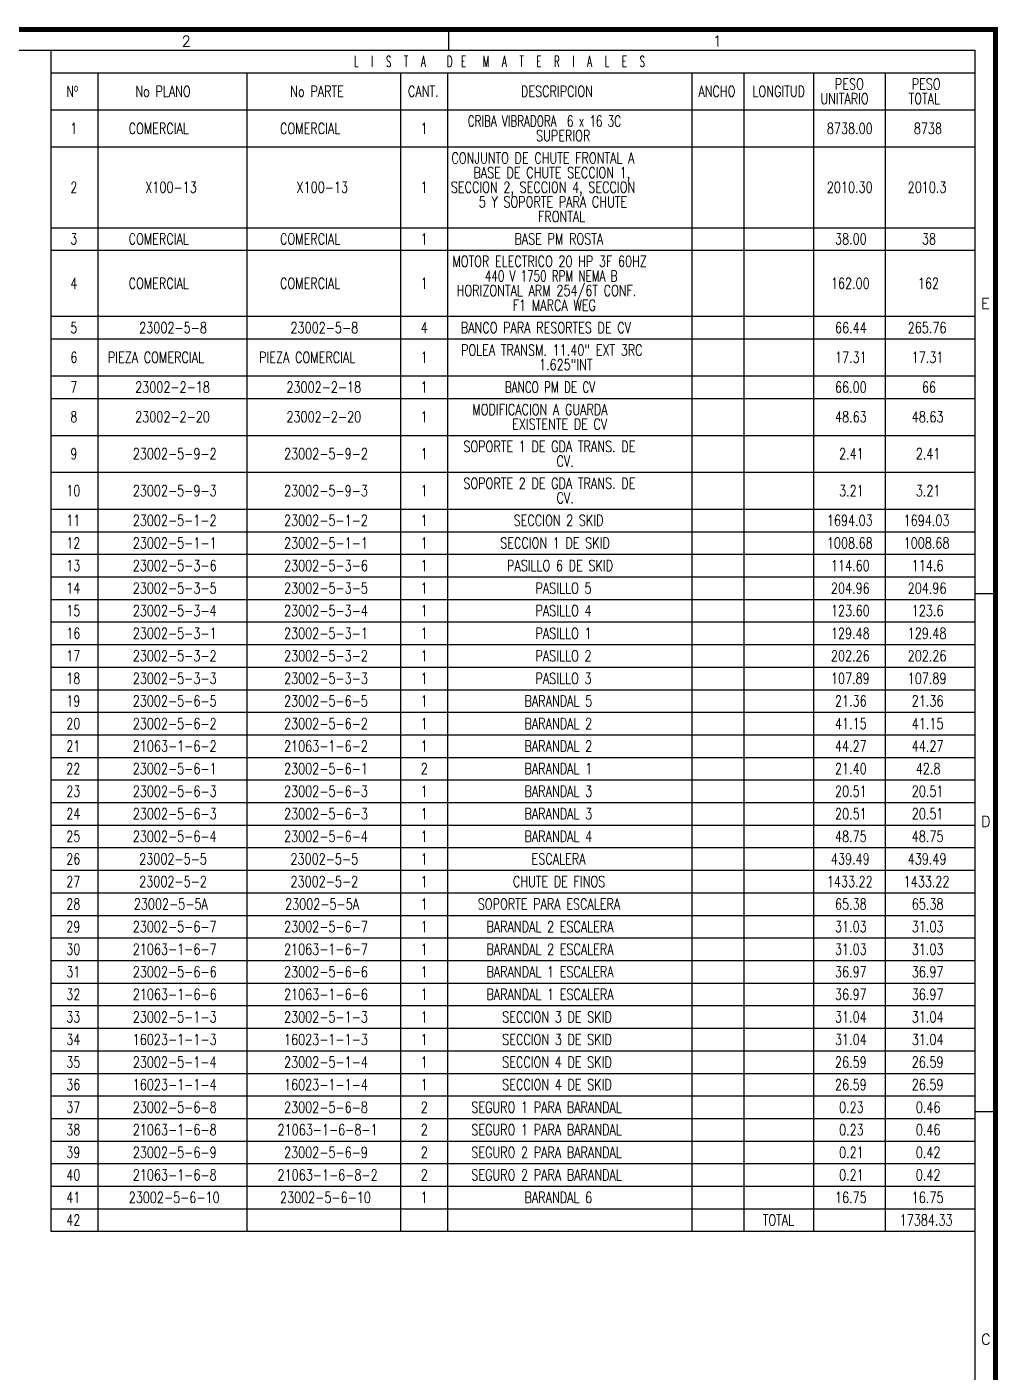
# Model space of a CAD drawing. Header units: millimetres. Extents: x 0 to 55611, y 0 to 32827.
# Drawn here: x 37907 to 49155, y 16526 to 32111 of the extents above; entities that cross this region are included whole.
import ezdxf

# ---------------------------------------------------------------- set-up
doc = ezdxf.new("R2010")
doc.units = ezdxf.units.MM
doc.header["$LTSCALE"] = 10
doc.linetypes.add('SLD-Continua', pattern=[0])
doc.layers.add('FIMSA-ACOTACIONES', color=7, linetype='SLD-Continua')
doc.layers.add('TEXT', color=1, linetype='SLD-Continua', lineweight=25)
doc.styles.add('SLDTEXTSTYLE18', font='romans.shx', dxfattribs={"width": 0.75})
doc.styles.add('SLDTEXTSTYLE19', font='romans.shx', dxfattribs={"width": 0.696429})
doc.styles.add('SLDTEXTSTYLE21', font='romans.shx', dxfattribs={"width": 0.563433})
doc.styles.add('SLDTEXTSTYLE22', font='romans.shx', dxfattribs={"width": 0.692308})
doc.styles.add('SLDTEXTSTYLE23', font='romans.shx', dxfattribs={"width": 0.690476})
doc.styles.get("Standard").update_dxf_attribs({"font": 'romans.shx'})

# ---------------------------------------------------------------- blocks, each defined once
blk = doc.blocks.new('SW_TABLEANNOTATION_0')
at = {"layer": 'FIMSA-ACOTACIONES', "color": 0}
for p, q in [((2271, -261), (2271, -692)), ((4050, -261), (4050, -692)), ((4594, -261), (4594, -692)), ((7424, -261), (7424, -692)), ((8028, -261), (8028, -692)), ((8835, -261), (8835, -692)), ((2271, -692), (2271, -1120)), ((4050, -692), (4050, -1120)), ((4594, -692), (4594, -1120)), ((7424, -692), (7424, -1120)), ((8028, -692), (8028, -1120)), ((8835, -692), (8835, -1120)), ((0, -1120), (545, -1120)), ((545, -1120), (2271, -1120)), ((2271, -1120), (2271, -2056)), ((2271, -1120), (4050, -1120)), ((4050, -1120), (4050, -2056)), ((4050, -1120), (4594, -1120)), ((4594, -1120), (4594, -2056)), ((4594, -1120), (7424, -1120)), ((7424, -1120), (7424, -2056)), ((7424, -1120), (8028, -1120)), ((8028, -1120), (8028, -2056)), ((8028, -1120), (8835, -1120)), ((8835, -1120), (8835, -2056)), ((8835, -1120), (9664, -1120)), ((9664, -1120), (10701, -1120)), ((0, -2056), (545, -2056)), ((545, -2056), (2271, -2056)), ((2271, -2056), (2271, -2317)), ((2271, -2056), (4050, -2056)), ((4050, -2056), (4050, -2317)), ((4050, -2056), (4594, -2056)), ((4594, -2056), (4594, -2317)), ((4594, -2056), (7424, -2056)), ((7424, -2056), (7424, -2317)), ((7424, -2056), (8028, -2056)), ((8028, -2056), (8028, -2317)), ((8028, -2056), (8835, -2056)), ((8835, -2056), (8835, -2317)), ((8835, -2056), (9664, -2056)), ((9664, -2056), (10701, -2056)), ((0, -2317), (545, -2317)), ((545, -2317), (2271, -2317)), ((2271, -2317), (2271, -3083)), ((2271, -2317), (4050, -2317)), ((4050, -2317), (4050, -3083)), ((4050, -2317), (4594, -2317)), ((4594, -2317), (4594, -3083)), ((4594, -2317), (7424, -2317)), ((7424, -2317), (7424, -3083)), ((7424, -2317), (8028, -2317)), ((8028, -2317), (8028, -3083)), ((8028, -2317), (8835, -2317)), ((8835, -2317), (8835, -3083)), ((8835, -2317), (9664, -2317)), ((9664, -2317), (10701, -2317)), ((0, -3083), (545, -3083)), ((545, -3083), (2271, -3083)), ((2271, -3083), (2271, -3345)), ((2271, -3083), (4050, -3083)), ((4050, -3083), (4050, -3345)), ((4050, -3083), (4594, -3083)), ((4594, -3083), (4594, -3345)), ((4594, -3083), (7424, -3083)), ((7424, -3083), (7424, -3345)), ((7424, -3083), (8028, -3083)), ((8028, -3083), (8028, -3345)), ((8028, -3083), (8835, -3083)), ((8835, -3083), (8835, -3345)), ((8835, -3083), (9664, -3083)), ((9664, -3083), (10701, -3083)), ((0, -3345), (545, -3345)), ((545, -3345), (2271, -3345)), ((2271, -3345), (2271, -3773)), ((2271, -3345), (4050, -3345)), ((4050, -3345), (4050, -3773)), ((4050, -3345), (4594, -3345)), ((4594, -3345), (4594, -3773)), ((4594, -3345), (7424, -3345)), ((7424, -3345), (7424, -3773)), ((7424, -3345), (8028, -3345)), ((8028, -3345), (8028, -3773)), ((8028, -3345), (8835, -3345)), ((8835, -3345), (8835, -3773)), ((8835, -3345), (9664, -3345)), ((9664, -3345), (10701, -3345)), ((0, -3773), (545, -3773)), ((545, -3773), (2271, -3773)), ((2271, -3773), (2271, -4034)), ((2271, -3773), (4050, -3773)), ((4050, -3773), (4050, -4034)), ((4050, -3773), (4594, -3773)), ((4594, -3773), (4594, -4034)), ((4594, -3773), (7424, -3773)), ((7424, -3773), (7424, -4034)), ((7424, -3773), (8028, -3773)), ((8028, -3773), (8028, -4034)), ((8028, -3773), (8835, -3773)), ((8835, -3773), (8835, -4034)), ((8835, -3773), (9664, -3773)), ((9664, -3773), (10701, -3773)), ((0, -4034), (545, -4034)), ((545, -4034), (2271, -4034)), ((2271, -4034), (2271, -4462)), ((2271, -4034), (4050, -4034)), ((4050, -4034), (4050, -4462)), ((4050, -4034), (4594, -4034)), ((4594, -4034), (4594, -4462)), ((4594, -4034), (7424, -4034)), ((7424, -4034), (7424, -4462)), ((7424, -4034), (8028, -4034)), ((8028, -4034), (8028, -4462)), ((8028, -4034), (8835, -4034)), ((8835, -4034), (8835, -4462)), ((8835, -4034), (9664, -4034)), ((9664, -4034), (10701, -4034)), ((0, -4462), (545, -4462)), ((545, -4462), (2271, -4462)), ((2271, -4462), (2271, -4889)), ((2271, -4462), (4050, -4462)), ((4050, -4462), (4050, -4889)), ((4050, -4462), (4594, -4462)), ((4594, -4462), (4594, -4889)), ((4594, -4462), (7424, -4462)), ((7424, -4462), (7424, -4889)), ((7424, -4462), (8028, -4462)), ((8028, -4462), (8028, -4889)), ((8028, -4462), (8835, -4462)), ((8835, -4462), (8835, -4889)), ((8835, -4462), (9664, -4462)), ((9664, -4462), (10701, -4462)), ((0, -4889), (545, -4889)), ((545, -4889), (2271, -4889)), ((2271, -4889), (2271, -5317)), ((2271, -4889), (4050, -4889)), ((4050, -4889), (4050, -5317)), ((4050, -4889), (4594, -4889)), ((4594, -4889), (4594, -5317)), ((4594, -4889), (7424, -4889)), ((7424, -4889), (7424, -5317)), ((7424, -4889), (8028, -4889)), ((8028, -4889), (8028, -5317)), ((8028, -4889), (8835, -4889)), ((8835, -4889), (8835, -5317)), ((8835, -4889), (9664, -4889)), ((9664, -4889), (10701, -4889)), ((0, -5317), (545, -5317)), ((545, -5317), (2271, -5317)), ((2271, -5317), (2271, -5579)), ((2271, -5317), (4050, -5317)), ((4050, -5317), (4050, -5579)), ((4050, -5317), (4594, -5317)), ((4594, -5317), (4594, -5579)), ((4594, -5317), (7424, -5317)), ((7424, -5317), (7424, -5579)), ((7424, -5317), (8028, -5317)), ((8028, -5317), (8028, -5579)), ((8028, -5317), (8835, -5317)), ((8835, -5317), (8835, -5579)), ((8835, -5317), (9664, -5317)), ((9664, -5317), (10701, -5317)), ((0, -5579), (545, -5579)), ((545, -5579), (2271, -5579)), ((2271, -5579), (2271, -5840)), ((2271, -5579), (4050, -5579)), ((4050, -5579), (4050, -5840)), ((4050, -5579), (4594, -5579)), ((4594, -5579), (4594, -5840)), ((4594, -5579), (7424, -5579)), ((7424, -5579), (7424, -5840)), ((7424, -5579), (8028, -5579)), ((8028, -5579), (8028, -5840)), ((8028, -5579), (8835, -5579)), ((8835, -5579), (8835, -5840)), ((8835, -5579), (9664, -5579)), ((9664, -5579), (10701, -5579)), ((0, -5840), (545, -5840)), ((545, -5840), (2271, -5840)), ((2271, -5840), (2271, -6101)), ((2271, -5840), (4050, -5840)), ((4050, -5840), (4050, -6101)), ((4050, -5840), (4594, -5840)), ((4594, -5840), (4594, -6101)), ((4594, -5840), (7424, -5840)), ((7424, -5840), (7424, -6101)), ((7424, -5840), (8028, -5840)), ((8028, -5840), (8028, -6101)), ((8028, -5840), (8835, -5840)), ((8835, -5840), (8835, -6101)), ((8835, -5840), (9664, -5840)), ((9664, -5840), (10701, -5840)), ((0, -6101), (545, -6101)), ((545, -6101), (2271, -6101)), ((2271, -6101), (2271, -6363)), ((2271, -6101), (4050, -6101)), ((4050, -6101), (4050, -6363)), ((4050, -6101), (4594, -6101)), ((4594, -6101), (4594, -6363)), ((4594, -6101), (7424, -6101)), ((7424, -6101), (7424, -6363)), ((7424, -6101), (8028, -6101)), ((8028, -6101), (8028, -6363)), ((8028, -6101), (8835, -6101)), ((8835, -6101), (8835, -6363)), ((8835, -6101), (9664, -6101)), ((9664, -6101), (10701, -6101)), ((0, -6363), (545, -6363)), ((545, -6363), (2271, -6363)), ((2271, -6363), (2271, -6624)), ((2271, -6363), (4050, -6363)), ((4050, -6363), (4050, -6624)), ((4050, -6363), (4594, -6363)), ((4594, -6363), (4594, -6624)), ((4594, -6363), (7424, -6363)), ((7424, -6363), (7424, -6624)), ((7424, -6363), (8028, -6363)), ((8028, -6363), (8028, -6624)), ((8028, -6363), (8835, -6363)), ((8835, -6363), (8835, -6624)), ((8835, -6363), (9664, -6363)), ((9664, -6363), (10701, -6363)), ((0, -6624), (545, -6624)), ((545, -6624), (2271, -6624)), ((2271, -6624), (2271, -6886)), ((2271, -6624), (4050, -6624)), ((4050, -6624), (4050, -6886)), ((4050, -6624), (4594, -6624)), ((4594, -6624), (4594, -6886)), ((4594, -6624), (7424, -6624)), ((7424, -6624), (7424, -6886)), ((7424, -6624), (8028, -6624)), ((8028, -6624), (8028, -6886)), ((8028, -6624), (8835, -6624)), ((8835, -6624), (8835, -6886)), ((8835, -6624), (9664, -6624)), ((9664, -6624), (10701, -6624)), ((0, -6886), (545, -6886)), ((545, -6886), (2271, -6886)), ((2271, -6886), (2271, -7147)), ((2271, -6886), (4050, -6886)), ((4050, -6886), (4050, -7147)), ((4050, -6886), (4594, -6886)), ((4594, -6886), (4594, -7147)), ((4594, -6886), (7424, -6886)), ((7424, -6886), (7424, -7147)), ((7424, -6886), (8028, -6886)), ((8028, -6886), (8028, -7147)), ((8028, -6886), (8835, -6886)), ((8835, -6886), (8835, -7147)), ((8835, -6886), (9664, -6886)), ((9664, -6886), (10701, -6886)), ((0, -7147), (545, -7147)), ((545, -7147), (2271, -7147)), ((2271, -7147), (2271, -7409)), ((2271, -7147), (4050, -7147)), ((4050, -7147), (4050, -7409)), ((4050, -7147), (4594, -7147)), ((4594, -7147), (4594, -7409)), ((4594, -7147), (7424, -7147)), ((7424, -7147), (7424, -7409)), ((7424, -7147), (8028, -7147)), ((8028, -7147), (8028, -7409)), ((8028, -7147), (8835, -7147)), ((8835, -7147), (8835, -7409)), ((8835, -7147), (9664, -7147)), ((9664, -7147), (10701, -7147)), ((0, -7409), (545, -7409)), ((545, -7409), (2271, -7409)), ((2271, -7409), (2271, -7670)), ((2271, -7409), (4050, -7409)), ((4050, -7409), (4050, -7670)), ((4050, -7409), (4594, -7409)), ((4594, -7409), (4594, -7670)), ((4594, -7409), (7424, -7409)), ((7424, -7409), (7424, -7670)), ((7424, -7409), (8028, -7409)), ((8028, -7409), (8028, -7670)), ((8028, -7409), (8835, -7409)), ((8835, -7409), (8835, -7670)), ((8835, -7409), (9664, -7409)), ((9664, -7409), (10701, -7409)), ((0, -7670), (545, -7670)), ((545, -7670), (2271, -7670)), ((2271, -7670), (2271, -7932)), ((2271, -7670), (4050, -7670)), ((4050, -7670), (4050, -7932)), ((4050, -7670), (4594, -7670)), ((4594, -7670), (4594, -7932)), ((4594, -7670), (7424, -7670)), ((7424, -7670), (7424, -7932)), ((7424, -7670), (8028, -7670)), ((8028, -7670), (8028, -7932)), ((8028, -7670), (8835, -7670)), ((8835, -7670), (8835, -7932)), ((8835, -7670), (9664, -7670)), ((9664, -7670), (10701, -7670)), ((0, -7932), (545, -7932)), ((545, -7932), (2271, -7932)), ((2271, -7932), (2271, -8193)), ((2271, -7932), (4050, -7932)), ((4050, -7932), (4050, -8193)), ((4050, -7932), (4594, -7932)), ((4594, -7932), (4594, -8193)), ((4594, -7932), (7424, -7932)), ((7424, -7932), (7424, -8193)), ((7424, -7932), (8028, -7932)), ((8028, -7932), (8028, -8193)), ((8028, -7932), (8835, -7932)), ((8835, -7932), (8835, -8193)), ((8835, -7932), (9664, -7932)), ((9664, -7932), (10701, -7932)), ((0, -8193), (545, -8193)), ((545, -8193), (2271, -8193)), ((2271, -8193), (2271, -8455)), ((2271, -8193), (4050, -8193)), ((4050, -8193), (4050, -8455)), ((4050, -8193), (4594, -8193)), ((4594, -8193), (4594, -8455)), ((4594, -8193), (7424, -8193)), ((7424, -8193), (7424, -8455)), ((7424, -8193), (8028, -8193)), ((8028, -8193), (8028, -8455)), ((8028, -8193), (8835, -8193)), ((8835, -8193), (8835, -8455)), ((8835, -8193), (9664, -8193)), ((9664, -8193), (10701, -8193)), ((0, -8455), (545, -8455)), ((545, -8455), (2271, -8455)), ((2271, -8455), (2271, -8716)), ((2271, -8455), (4050, -8455)), ((4050, -8455), (4050, -8716)), ((4050, -8455), (4594, -8455)), ((4594, -8455), (4594, -8716)), ((4594, -8455), (7424, -8455)), ((7424, -8455), (7424, -8716)), ((7424, -8455), (8028, -8455)), ((8028, -8455), (8028, -8716)), ((8028, -8455), (8835, -8455)), ((8835, -8455), (8835, -8716)), ((8835, -8455), (9664, -8455)), ((9664, -8455), (10701, -8455)), ((0, -8716), (545, -8716)), ((545, -8716), (2271, -8716)), ((2271, -8716), (2271, -8978)), ((2271, -8716), (4050, -8716)), ((4050, -8716), (4050, -8978)), ((4050, -8716), (4594, -8716)), ((4594, -8716), (4594, -8978)), ((4594, -8716), (7424, -8716)), ((7424, -8716), (7424, -8978)), ((7424, -8716), (8028, -8716)), ((8028, -8716), (8028, -8978)), ((8028, -8716), (8835, -8716)), ((8835, -8716), (8835, -8978)), ((8835, -8716), (9664, -8716)), ((9664, -8716), (10701, -8716)), ((0, -8978), (545, -8978)), ((545, -8978), (2271, -8978)), ((2271, -8978), (2271, -9239)), ((2271, -8978), (4050, -8978)), ((4050, -8978), (4050, -9239)), ((4050, -8978), (4594, -8978)), ((4594, -8978), (4594, -9239)), ((4594, -8978), (7424, -8978)), ((7424, -8978), (7424, -9239)), ((7424, -8978), (8028, -8978)), ((8028, -8978), (8028, -9239)), ((8028, -8978), (8835, -8978)), ((8835, -8978), (8835, -9239)), ((8835, -8978), (9664, -8978)), ((9664, -8978), (10701, -8978)), ((0, -9239), (545, -9239)), ((545, -9239), (2271, -9239)), ((2271, -9239), (2271, -9501)), ((2271, -9239), (4050, -9239)), ((4050, -9239), (4050, -9501)), ((4050, -9239), (4594, -9239)), ((4594, -9239), (4594, -9501)), ((4594, -9239), (7424, -9239)), ((7424, -9239), (7424, -9501)), ((7424, -9239), (8028, -9239)), ((8028, -9239), (8028, -9501)), ((8028, -9239), (8835, -9239)), ((8835, -9239), (8835, -9501)), ((8835, -9239), (9664, -9239)), ((9664, -9239), (10701, -9239)), ((0, -9501), (545, -9501)), ((545, -9501), (2271, -9501)), ((2271, -9501), (2271, -9762)), ((2271, -9501), (4050, -9501)), ((4050, -9501), (4050, -9762)), ((4050, -9501), (4594, -9501)), ((4594, -9501), (4594, -9762)), ((4594, -9501), (7424, -9501)), ((7424, -9501), (7424, -9762)), ((7424, -9501), (8028, -9501)), ((8028, -9501), (8028, -9762)), ((8028, -9501), (8835, -9501)), ((8835, -9501), (8835, -9762)), ((8835, -9501), (9664, -9501)), ((9664, -9501), (10701, -9501)), ((0, -9762), (545, -9762)), ((545, -9762), (2271, -9762)), ((2271, -9762), (2271, -10024)), ((2271, -9762), (4050, -9762)), ((4050, -9762), (4050, -10024)), ((4050, -9762), (4594, -9762)), ((4594, -9762), (4594, -10024)), ((4594, -9762), (7424, -9762)), ((7424, -9762), (7424, -10024)), ((7424, -9762), (8028, -9762)), ((8028, -9762), (8028, -10024)), ((8028, -9762), (8835, -9762)), ((8835, -9762), (8835, -10024)), ((8835, -9762), (9664, -9762)), ((9664, -9762), (10701, -9762)), ((0, -10024), (545, -10024)), ((545, -10024), (2271, -10024)), ((2271, -10024), (2271, -10285)), ((2271, -10024), (4050, -10024)), ((4050, -10024), (4050, -10285)), ((4050, -10024), (4594, -10024)), ((4594, -10024), (4594, -10285)), ((4594, -10024), (7424, -10024)), ((7424, -10024), (7424, -10285)), ((7424, -10024), (8028, -10024)), ((8028, -10024), (8028, -10285)), ((8028, -10024), (8835, -10024)), ((8835, -10024), (8835, -10285)), ((8835, -10024), (9664, -10024)), ((9664, -10024), (10701, -10024)), ((0, -10285), (545, -10285)), ((545, -10285), (2271, -10285)), ((2271, -10285), (2271, -10547)), ((2271, -10285), (4050, -10285)), ((4050, -10285), (4050, -10547)), ((4050, -10285), (4594, -10285)), ((4594, -10285), (4594, -10547)), ((4594, -10285), (7424, -10285)), ((7424, -10285), (7424, -10547)), ((7424, -10285), (8028, -10285)), ((8028, -10285), (8028, -10547)), ((8028, -10285), (8835, -10285)), ((8835, -10285), (8835, -10547)), ((8835, -10285), (9664, -10285)), ((9664, -10285), (10701, -10285)), ((0, -10547), (545, -10547)), ((545, -10547), (2271, -10547)), ((2271, -10547), (2271, -10808)), ((2271, -10547), (4050, -10547)), ((4050, -10547), (4050, -10808)), ((4050, -10547), (4594, -10547)), ((4594, -10547), (4594, -10808)), ((4594, -10547), (7424, -10547)), ((7424, -10547), (7424, -10808)), ((7424, -10547), (8028, -10547)), ((8028, -10547), (8028, -10808)), ((8028, -10547), (8835, -10547)), ((8835, -10547), (8835, -10808)), ((8835, -10547), (9664, -10547)), ((9664, -10547), (10701, -10547)), ((0, -10808), (545, -10808)), ((545, -10808), (2271, -10808)), ((2271, -10808), (2271, -11069)), ((2271, -10808), (4050, -10808)), ((4050, -10808), (4050, -11069)), ((4050, -10808), (4594, -10808)), ((4594, -10808), (4594, -11069)), ((4594, -10808), (7424, -10808)), ((7424, -10808), (7424, -11069)), ((7424, -10808), (8028, -10808)), ((8028, -10808), (8028, -11069)), ((8028, -10808), (8835, -10808)), ((8835, -10808), (8835, -11069)), ((8835, -10808), (9664, -10808)), ((9664, -10808), (10701, -10808)), ((0, -11069), (545, -11069)), ((545, -11069), (2271, -11069)), ((2271, -11069), (2271, -11331)), ((2271, -11069), (4050, -11069)), ((4050, -11069), (4050, -11331)), ((4050, -11069), (4594, -11069)), ((4594, -11069), (4594, -11331)), ((4594, -11069), (7424, -11069)), ((7424, -11069), (7424, -11331)), ((7424, -11069), (8028, -11069)), ((8028, -11069), (8028, -11331)), ((8028, -11069), (8835, -11069)), ((8835, -11069), (8835, -11331)), ((8835, -11069), (9664, -11069)), ((9664, -11069), (10701, -11069)), ((0, -11331), (545, -11331)), ((545, -11331), (2271, -11331)), ((2271, -11331), (2271, -11592)), ((2271, -11331), (4050, -11331)), ((4050, -11331), (4050, -11592)), ((4050, -11331), (4594, -11331)), ((4594, -11331), (4594, -11592)), ((4594, -11331), (7424, -11331)), ((7424, -11331), (7424, -11592)), ((7424, -11331), (8028, -11331)), ((8028, -11331), (8028, -11592)), ((8028, -11331), (8835, -11331)), ((8835, -11331), (8835, -11592)), ((8835, -11331), (9664, -11331)), ((9664, -11331), (10701, -11331)), ((0, -11592), (545, -11592)), ((545, -11592), (2271, -11592)), ((2271, -11592), (2271, -11854)), ((2271, -11592), (4050, -11592)), ((4050, -11592), (4050, -11854)), ((4050, -11592), (4594, -11592)), ((4594, -11592), (4594, -11854)), ((4594, -11592), (7424, -11592)), ((7424, -11592), (7424, -11854)), ((7424, -11592), (8028, -11592)), ((8028, -11592), (8028, -11854)), ((8028, -11592), (8835, -11592)), ((8835, -11592), (8835, -11854)), ((8835, -11592), (9664, -11592)), ((9664, -11592), (10701, -11592)), ((0, -11854), (545, -11854)), ((545, -11854), (2271, -11854)), ((2271, -11854), (2271, -12115)), ((2271, -11854), (4050, -11854)), ((4050, -11854), (4050, -12115)), ((4050, -11854), (4594, -11854)), ((4594, -11854), (4594, -12115)), ((4594, -11854), (7424, -11854)), ((7424, -11854), (7424, -12115)), ((7424, -11854), (8028, -11854)), ((8028, -11854), (8028, -12115)), ((8028, -11854), (8835, -11854)), ((8835, -11854), (8835, -12115)), ((8835, -11854), (9664, -11854)), ((9664, -11854), (10701, -11854)), ((0, -12115), (545, -12115)), ((545, -12115), (2271, -12115)), ((2271, -12115), (2271, -12377)), ((2271, -12115), (4050, -12115)), ((4050, -12115), (4050, -12377)), ((4050, -12115), (4594, -12115)), ((4594, -12115), (4594, -12377)), ((4594, -12115), (7424, -12115)), ((7424, -12115), (7424, -12377)), ((7424, -12115), (8028, -12115)), ((8028, -12115), (8028, -12377)), ((8028, -12115), (8835, -12115)), ((8835, -12115), (8835, -12377)), ((8835, -12115), (9664, -12115)), ((9664, -12115), (10701, -12115)), ((0, -12377), (545, -12377)), ((545, -12377), (2271, -12377)), ((2271, -12377), (2271, -12638)), ((2271, -12377), (4050, -12377)), ((4050, -12377), (4050, -12638)), ((4050, -12377), (4594, -12377)), ((4594, -12377), (4594, -12638)), ((4594, -12377), (7424, -12377)), ((7424, -12377), (7424, -12638)), ((7424, -12377), (8028, -12377)), ((8028, -12377), (8028, -12638)), ((8028, -12377), (8835, -12377)), ((8835, -12377), (8835, -12638)), ((8835, -12377), (9664, -12377)), ((9664, -12377), (10701, -12377)), ((0, -12638), (545, -12638)), ((545, -12638), (2271, -12638)), ((2271, -12638), (2271, -12900)), ((2271, -12638), (4050, -12638)), ((4050, -12638), (4050, -12900)), ((4050, -12638), (4594, -12638)), ((4594, -12638), (4594, -12900)), ((4594, -12638), (7424, -12638)), ((7424, -12638), (7424, -12900)), ((7424, -12638), (8028, -12638)), ((8028, -12638), (8028, -12900)), ((8028, -12638), (8835, -12638)), ((8835, -12638), (8835, -12900)), ((8835, -12638), (9664, -12638)), ((9664, -12638), (10701, -12638)), ((0, -12900), (545, -12900)), ((545, -12900), (2271, -12900)), ((2271, -12900), (2271, -13161)), ((2271, -12900), (4050, -12900)), ((4050, -12900), (4050, -13161)), ((4050, -12900), (4594, -12900)), ((4594, -12900), (4594, -13161)), ((4594, -12900), (7424, -12900)), ((7424, -12900), (7424, -13161)), ((7424, -12900), (8028, -12900)), ((8028, -12900), (8028, -13161)), ((8028, -12900), (8835, -12900)), ((8835, -12900), (8835, -13161)), ((8835, -12900), (9664, -12900)), ((9664, -12900), (10701, -12900)), ((0, -13161), (545, -13161)), ((545, -13161), (2271, -13161)), ((2271, -13161), (2271, -13423)), ((2271, -13161), (4050, -13161)), ((4050, -13161), (4050, -13423)), ((4050, -13161), (4594, -13161)), ((4594, -13161), (4594, -13423)), ((4594, -13161), (7424, -13161)), ((7424, -13161), (7424, -13423)), ((7424, -13161), (8028, -13161)), ((8028, -13161), (8028, -13423)), ((8028, -13161), (8835, -13161)), ((8835, -13161), (8835, -13423)), ((8835, -13161), (9664, -13161)), ((9664, -13161), (10701, -13161)), ((2271, -13423), (2271, -13684)), ((4050, -13423), (4050, -13684)), ((4594, -13423), (4594, -13684)), ((7424, -13423), (7424, -13684)), ((8028, -13423), (8028, -13684)), ((8835, -13423), (8835, -13684))]:
    blk.add_line(p, q, dxfattribs=at)
at = {"layer": 'TEXT'}
for p, q in [((0, 0), (0, -261)), ((0, 0), (10701, 0)), ((10701, 0), (10701, -261)), ((0, -261), (0, -692)), ((0, -261), (10701, -261)), ((545, -261), (545, -692)), ((9664, -261), (9664, -692)), ((10701, -261), (10701, -692)), ((0, -692), (545, -692)), ((0, -692), (0, -1120)), ((545, -692), (2271, -692)), ((545, -692), (545, -1120)), ((2271, -692), (4050, -692)), ((4050, -692), (4594, -692)), ((4594, -692), (7424, -692)), ((7424, -692), (8028, -692)), ((8028, -692), (8835, -692)), ((8835, -692), (9664, -692)), ((9664, -692), (10701, -692)), ((9664, -692), (9664, -1120)), ((10701, -692), (10701, -1120)), ((0, -1120), (0, -2056)), ((545, -1120), (545, -2056)), ((9664, -1120), (9664, -2056)), ((10701, -1120), (10701, -2056)), ((0, -2056), (0, -2317)), ((545, -2056), (545, -2317)), ((9664, -2056), (9664, -2317)), ((10701, -2056), (10701, -2317)), ((0, -2317), (0, -3083)), ((545, -2317), (545, -3083)), ((9664, -2317), (9664, -3083)), ((10701, -2317), (10701, -3083)), ((0, -3083), (0, -3345)), ((545, -3083), (545, -3345)), ((9664, -3083), (9664, -3345)), ((10701, -3083), (10701, -3345)), ((0, -3345), (0, -3773)), ((545, -3345), (545, -3773)), ((9664, -3345), (9664, -3773)), ((10701, -3345), (10701, -3773)), ((0, -3773), (0, -4034)), ((545, -3773), (545, -4034)), ((9664, -3773), (9664, -4034)), ((10701, -3773), (10701, -4034)), ((0, -4034), (0, -4462)), ((545, -4034), (545, -4462)), ((9664, -4034), (9664, -4462)), ((10701, -4034), (10701, -4462)), ((0, -4462), (0, -4889)), ((545, -4462), (545, -4889)), ((9664, -4462), (9664, -4889)), ((10701, -4462), (10701, -4889)), ((0, -4889), (0, -5317)), ((545, -4889), (545, -5317)), ((9664, -4889), (9664, -5317)), ((10701, -4889), (10701, -5317)), ((0, -5317), (0, -5579)), ((545, -5317), (545, -5579)), ((9664, -5317), (9664, -5579)), ((10701, -5317), (10701, -5579)), ((0, -5579), (0, -5840)), ((545, -5579), (545, -5840)), ((9664, -5579), (9664, -5840)), ((10701, -5579), (10701, -5840)), ((0, -5840), (0, -6101)), ((545, -5840), (545, -6101)), ((9664, -5840), (9664, -6101)), ((10701, -5840), (10701, -6101)), ((0, -6101), (0, -6363)), ((545, -6101), (545, -6363)), ((9664, -6101), (9664, -6363)), ((10701, -6101), (10701, -6363)), ((0, -6363), (0, -6624)), ((545, -6363), (545, -6624)), ((9664, -6363), (9664, -6624)), ((10701, -6363), (10701, -6624)), ((0, -6624), (0, -6886)), ((545, -6624), (545, -6886)), ((9664, -6624), (9664, -6886)), ((10701, -6624), (10701, -6886)), ((0, -6886), (0, -7147)), ((545, -6886), (545, -7147)), ((9664, -6886), (9664, -7147)), ((10701, -6886), (10701, -7147)), ((0, -7147), (0, -7409)), ((545, -7147), (545, -7409)), ((9664, -7147), (9664, -7409)), ((10701, -7147), (10701, -7409)), ((0, -7409), (0, -7670)), ((545, -7409), (545, -7670)), ((9664, -7409), (9664, -7670)), ((10701, -7409), (10701, -7670)), ((0, -7670), (0, -7932)), ((545, -7670), (545, -7932)), ((9664, -7670), (9664, -7932)), ((10701, -7670), (10701, -7932)), ((0, -7932), (0, -8193)), ((545, -7932), (545, -8193)), ((9664, -7932), (9664, -8193)), ((10701, -7932), (10701, -8193)), ((0, -8193), (0, -8455)), ((545, -8193), (545, -8455)), ((9664, -8193), (9664, -8455)), ((10701, -8193), (10701, -8455)), ((0, -8455), (0, -8716)), ((545, -8455), (545, -8716)), ((9664, -8455), (9664, -8716)), ((10701, -8455), (10701, -8716)), ((0, -8716), (0, -8978)), ((545, -8716), (545, -8978)), ((9664, -8716), (9664, -8978)), ((10701, -8716), (10701, -8978)), ((0, -8978), (0, -9239)), ((545, -8978), (545, -9239)), ((9664, -8978), (9664, -9239)), ((10701, -8978), (10701, -9239)), ((0, -9239), (0, -9501)), ((545, -9239), (545, -9501)), ((9664, -9239), (9664, -9501)), ((10701, -9239), (10701, -9501)), ((0, -9501), (0, -9762)), ((545, -9501), (545, -9762)), ((9664, -9501), (9664, -9762)), ((10701, -9501), (10701, -9762)), ((0, -9762), (0, -10024)), ((545, -9762), (545, -10024)), ((9664, -9762), (9664, -10024)), ((10701, -9762), (10701, -10024)), ((0, -10024), (0, -10285)), ((545, -10024), (545, -10285)), ((9664, -10024), (9664, -10285)), ((10701, -10024), (10701, -10285)), ((0, -10285), (0, -10547)), ((545, -10285), (545, -10547)), ((9664, -10285), (9664, -10547)), ((10701, -10285), (10701, -10547)), ((0, -10547), (0, -10808)), ((545, -10547), (545, -10808)), ((9664, -10547), (9664, -10808)), ((10701, -10547), (10701, -10808)), ((0, -10808), (0, -11069)), ((545, -10808), (545, -11069)), ((9664, -10808), (9664, -11069)), ((10701, -10808), (10701, -11069)), ((0, -11069), (0, -11331)), ((545, -11069), (545, -11331)), ((9664, -11069), (9664, -11331)), ((10701, -11069), (10701, -11331)), ((0, -11331), (0, -11592)), ((545, -11331), (545, -11592)), ((9664, -11331), (9664, -11592)), ((10701, -11331), (10701, -11592)), ((0, -11592), (0, -11854)), ((545, -11592), (545, -11854)), ((9664, -11592), (9664, -11854)), ((10701, -11592), (10701, -11854)), ((0, -11854), (0, -12115)), ((545, -11854), (545, -12115)), ((9664, -11854), (9664, -12115)), ((10701, -11854), (10701, -12115)), ((0, -12115), (0, -12377)), ((545, -12115), (545, -12377)), ((9664, -12115), (9664, -12377)), ((10701, -12115), (10701, -12377)), ((0, -12377), (0, -12638)), ((545, -12377), (545, -12638)), ((9664, -12377), (9664, -12638)), ((10701, -12377), (10701, -12638)), ((0, -12638), (0, -12900)), ((545, -12638), (545, -12900)), ((9664, -12638), (9664, -12900)), ((10701, -12638), (10701, -12900)), ((0, -12900), (0, -13161)), ((545, -12900), (545, -13161)), ((9664, -12900), (9664, -13161)), ((10701, -12900), (10701, -13161)), ((0, -13161), (0, -13423)), ((545, -13161), (545, -13423)), ((9664, -13161), (9664, -13423)), ((10701, -13161), (10701, -13423)), ((0, -13423), (0, -13684)), ((0, -13423), (545, -13423)), ((545, -13423), (545, -13684)), ((545, -13423), (2271, -13423)), ((2271, -13423), (4050, -13423)), ((4050, -13423), (4594, -13423)), ((4594, -13423), (7424, -13423)), ((7424, -13423), (8028, -13423)), ((8028, -13423), (8835, -13423)), ((8835, -13423), (9664, -13423)), ((9664, -13423), (9664, -13684)), ((9664, -13423), (10701, -13423)), ((10701, -13423), (10701, -13684)), ((0, -13684), (545, -13684)), ((545, -13684), (2271, -13684)), ((2271, -13684), (4050, -13684)), ((4050, -13684), (4594, -13684)), ((4594, -13684), (7424, -13684)), ((7424, -13684), (8028, -13684)), ((8028, -13684), (8835, -13684)), ((8835, -13684), (9664, -13684)), ((9664, -13684), (10701, -13684))]:
    blk.add_line(p, q, dxfattribs=at)
at = {"layer": 'FIMSA-ACOTACIONES', "color": 0, "char_height": 127, "attachment_point": 1}
for s, insert, style in [('L   I   S   T   A     D  E    M   A   T   E   R   I   A   L   E   S', (3511, -67), 'SLDTEXTSTYLE21'), ('Nº', (179, -413), 'SLDTEXTSTYLE18'), ('No PLANO', (979, -413), 'SLDTEXTSTYLE18'), ('No PARTE', (2773, -413), 'SLDTEXTSTYLE18'), ('CANT.', (4136, -413), 'SLDTEXTSTYLE18'), ('DESCRIPCION', (5445, -413), 'SLDTEXTSTYLE18'), ('ANCHO', (7500, -413), 'SLDTEXTSTYLE18'), ('LONGITUD', (8127, -413), 'SLDTEXTSTYLE18'), ('PESO', (9081, -329), 'SLDTEXTSTYLE18'), ('PESO', (9971, -329), 'SLDTEXTSTYLE18'), ('UNITARIO', (8913, -498), 'SLDTEXTSTYLE18'), ('TOTAL', (9935, -498), 'SLDTEXTSTYLE18'), ('CRIBA VIBRADORA  6 x 16 3C', (4829, -758), 'SLDTEXTSTYLE22'), ('1', (226, -843), 'SLDTEXTSTYLE18'), ('COMERCIAL', (901, -843), 'SLDTEXTSTYLE18'), ('COMERCIAL', (2654, -843), 'SLDTEXTSTYLE18'), ('1', (4284, -843), 'SLDTEXTSTYLE18'), ('SUPERIOR', (5620, -927), 'SLDTEXTSTYLE18'), ('8738.00', (8988, -843), 'SLDTEXTSTYLE18'), ('8738', (9995, -843), 'SLDTEXTSTYLE18'), ('CONJUNTO DE CHUTE FRONTAL A', (4640, -1186), 'SLDTEXTSTYLE18'), ('BASE DE CHUTE SECCION 1,', (4894, -1355), 'SLDTEXTSTYLE18'), ('2', (226, -1524), 'SLDTEXTSTYLE18'), ('X100-13', (1094, -1524), 'SLDTEXTSTYLE18'), ('X100-13', (2846, -1524), 'SLDTEXTSTYLE18'), ('1', (4284, -1524), 'SLDTEXTSTYLE18'), ('SECCION 2, SECCION 4, SECCION', (4633, -1524), 'SLDTEXTSTYLE18'), ('2010.30', (8988, -1524), 'SLDTEXTSTYLE18'), ('2010.3', (9924, -1524), 'SLDTEXTSTYLE18'), ('5 Y SOPORTE PARA CHUTE', (4956, -1694), 'SLDTEXTSTYLE18'), ('FRONTAL', (5642, -1863), 'SLDTEXTSTYLE18'), ('3', (226, -2123), 'SLDTEXTSTYLE18'), ('COMERCIAL', (901, -2123), 'SLDTEXTSTYLE18'), ('COMERCIAL', (2654, -2123), 'SLDTEXTSTYLE18'), ('1', (4284, -2123), 'SLDTEXTSTYLE18'), ('BASE PM ROSTA', (5369, -2123), 'SLDTEXTSTYLE18'), ('38.00', (9082, -2123), 'SLDTEXTSTYLE18'), ('38', (10089, -2123), 'SLDTEXTSTYLE18'), ('MOTOR ELECTRICO 20 HP 3F 60HZ', (4650, -2383), 'SLDTEXTSTYLE18'), ('4', (226, -2637), 'SLDTEXTSTYLE18'), ('COMERCIAL', (901, -2637), 'SLDTEXTSTYLE18'), ('COMERCIAL', (2654, -2637), 'SLDTEXTSTYLE18'), ('1', (4284, -2637), 'SLDTEXTSTYLE18'), ('440 V 1750 RPM NEMA B', (5028, -2552), 'SLDTEXTSTYLE23'), ('162.00', (9035, -2637), 'SLDTEXTSTYLE18'), ('162', (10042, -2637), 'SLDTEXTSTYLE18'), ('HORIZONTAL ARM 254/6T CONF.', (4700, -2721), 'SLDTEXTSTYLE18'), ('F1 MARCA WEG', (5350, -2891), 'SLDTEXTSTYLE18'), ('5', (226, -3151), 'SLDTEXTSTYLE18'), ('23002-5-8', (1024, -3151), 'SLDTEXTSTYLE18'), ('23002-5-8', (2776, -3151), 'SLDTEXTSTYLE18'), ('4', (4284, -3151), 'SLDTEXTSTYLE18'), ('BANCO PARA RESORTES DE CV', (4748, -3151), 'SLDTEXTSTYLE18'), ('66.44', (9082, -3151), 'SLDTEXTSTYLE18'), ('265.76', (9924, -3151), 'SLDTEXTSTYLE18'), ('POLEA TRANSM. 11.40" EXT 3RC', (4751, -3411), 'SLDTEXTSTYLE18'), ('6', (226, -3495), 'SLDTEXTSTYLE18'), ('PIEZA COMERCIAL', (660, -3495), 'SLDTEXTSTYLE18'), ('PIEZA COMERCIAL', (2412, -3495), 'SLDTEXTSTYLE18'), ('1', (4284, -3495), 'SLDTEXTSTYLE18'), ('1.625"INT', (5654, -3580), 'SLDTEXTSTYLE18'), ('17.31', (9082, -3495), 'SLDTEXTSTYLE18'), ('17.31', (9971, -3495), 'SLDTEXTSTYLE18'), ('7', (226, -3840), 'SLDTEXTSTYLE18'), ('23002-2-18', (977, -3840), 'SLDTEXTSTYLE18'), ('23002-2-18', (2729, -3840), 'SLDTEXTSTYLE18'), ('1', (4284, -3840), 'SLDTEXTSTYLE18'), ('BANCO PM DE CV', (5258, -3840), 'SLDTEXTSTYLE19'), ('66.00', (9082, -3840), 'SLDTEXTSTYLE18'), ('66', (10089, -3840), 'SLDTEXTSTYLE18'), ('8', (226, -4184), 'SLDTEXTSTYLE18'), ('23002-2-20', (977, -4184), 'SLDTEXTSTYLE18'), ('23002-2-20', (2729, -4184), 'SLDTEXTSTYLE18'), ('1', (4284, -4184), 'SLDTEXTSTYLE18'), ('MODIFICACION A GUARDA', (4881, -4100), 'SLDTEXTSTYLE18'), ('48.63', (9082, -4184), 'SLDTEXTSTYLE18'), ('48.63', (9971, -4184), 'SLDTEXTSTYLE18'), ('EXISTENTE DE CV', (5342, -4269), 'SLDTEXTSTYLE18'), ('9', (226, -4612), 'SLDTEXTSTYLE18'), ('23002-5-9-2', (949, -4612), 'SLDTEXTSTYLE18'), ('23002-5-9-2', (2701, -4612), 'SLDTEXTSTYLE18'), ('1', (4284, -4612), 'SLDTEXTSTYLE18'), ('SOPORTE 1 DE GDA TRANS. DE', (4778, -4527), 'SLDTEXTSTYLE18'), ('2.41', (9129, -4612), 'SLDTEXTSTYLE18'), ('2.41', (10018, -4612), 'SLDTEXTSTYLE18'), ('CV.', (5857, -4697), 'SLDTEXTSTYLE18'), ('SOPORTE 2 DE GDA TRANS. DE', (4778, -4955), 'SLDTEXTSTYLE18'), ('10', (179, -5040), 'SLDTEXTSTYLE18'), ('23002-5-9-3', (949, -5040), 'SLDTEXTSTYLE18'), ('23002-5-9-3', (2701, -5040), 'SLDTEXTSTYLE18'), ('1', (4284, -5040), 'SLDTEXTSTYLE18'), ('CV.', (5857, -5124), 'SLDTEXTSTYLE18'), ('3.21', (9129, -5040), 'SLDTEXTSTYLE18'), ('3.21', (10018, -5040), 'SLDTEXTSTYLE18'), ('11', (179, -5384), 'SLDTEXTSTYLE18'), ('23002-5-1-2', (949, -5384), 'SLDTEXTSTYLE18'), ('23002-5-1-2', (2701, -5384), 'SLDTEXTSTYLE18'), ('1', (4284, -5384), 'SLDTEXTSTYLE18'), ('SECCION 2 SKID', (5360, -5384), 'SLDTEXTSTYLE18'), ('1694.03', (8988, -5384), 'SLDTEXTSTYLE18'), ('1694.03', (9877, -5384), 'SLDTEXTSTYLE18'), ('12', (179, -5646), 'SLDTEXTSTYLE18'), ('23002-5-1-1', (949, -5646), 'SLDTEXTSTYLE18'), ('23002-5-1-1', (2701, -5646), 'SLDTEXTSTYLE18'), ('1', (4284, -5646), 'SLDTEXTSTYLE18'), ('SECCION 1 DE SKID', (5205, -5646), 'SLDTEXTSTYLE18'), ('1008.68', (8988, -5646), 'SLDTEXTSTYLE18'), ('1008.68', (9877, -5646), 'SLDTEXTSTYLE18'), ('13', (179, -5907), 'SLDTEXTSTYLE18'), ('23002-5-3-6', (949, -5907), 'SLDTEXTSTYLE18'), ('23002-5-3-6', (2701, -5907), 'SLDTEXTSTYLE18'), ('1', (4284, -5907), 'SLDTEXTSTYLE18'), ('PASILLO 6 DE SKID', (5283, -5907), 'SLDTEXTSTYLE18'), ('114.60', (9035, -5907), 'SLDTEXTSTYLE18'), ('114.6', (9971, -5907), 'SLDTEXTSTYLE18'), ('14', (179, -6169), 'SLDTEXTSTYLE18'), ('23002-5-3-5', (949, -6169), 'SLDTEXTSTYLE18'), ('23002-5-3-5', (2701, -6169), 'SLDTEXTSTYLE18'), ('1', (4284, -6169), 'SLDTEXTSTYLE18'), ('PASILLO 5', (5613, -6169), 'SLDTEXTSTYLE18'), ('204.96', (9035, -6169), 'SLDTEXTSTYLE18'), ('204.96', (9924, -6169), 'SLDTEXTSTYLE18'), ('15', (179, -6430), 'SLDTEXTSTYLE18'), ('23002-5-3-4', (949, -6430), 'SLDTEXTSTYLE18'), ('23002-5-3-4', (2701, -6430), 'SLDTEXTSTYLE18'), ('1', (4284, -6430), 'SLDTEXTSTYLE18'), ('PASILLO 4', (5613, -6430), 'SLDTEXTSTYLE18'), ('123.60', (9035, -6430), 'SLDTEXTSTYLE18'), ('123.6', (9971, -6430), 'SLDTEXTSTYLE18'), ('16', (179, -6692), 'SLDTEXTSTYLE18'), ('23002-5-3-1', (949, -6692), 'SLDTEXTSTYLE18'), ('23002-5-3-1', (2701, -6692), 'SLDTEXTSTYLE18'), ('1', (4284, -6692), 'SLDTEXTSTYLE18'), ('PASILLO 1', (5613, -6692), 'SLDTEXTSTYLE18'), ('129.48', (9035, -6692), 'SLDTEXTSTYLE18'), ('129.48', (9924, -6692), 'SLDTEXTSTYLE18'), ('17', (179, -6953), 'SLDTEXTSTYLE18'), ('23002-5-3-2', (949, -6953), 'SLDTEXTSTYLE18'), ('23002-5-3-2', (2701, -6953), 'SLDTEXTSTYLE18'), ('1', (4284, -6953), 'SLDTEXTSTYLE18'), ('PASILLO 2', (5613, -6953), 'SLDTEXTSTYLE18'), ('202.26', (9035, -6953), 'SLDTEXTSTYLE18'), ('202.26', (9924, -6953), 'SLDTEXTSTYLE18'), ('18', (179, -7215), 'SLDTEXTSTYLE18'), ('23002-5-3-3', (949, -7215), 'SLDTEXTSTYLE18'), ('23002-5-3-3', (2701, -7215), 'SLDTEXTSTYLE18'), ('1', (4284, -7215), 'SLDTEXTSTYLE18'), ('PASILLO 3', (5613, -7215), 'SLDTEXTSTYLE18'), ('107.89', (9035, -7215), 'SLDTEXTSTYLE18'), ('107.89', (9924, -7215), 'SLDTEXTSTYLE18'), ('19', (179, -7476), 'SLDTEXTSTYLE18'), ('23002-5-6-5', (949, -7476), 'SLDTEXTSTYLE18'), ('23002-5-6-5', (2701, -7476), 'SLDTEXTSTYLE18'), ('1', (4284, -7476), 'SLDTEXTSTYLE18'), ('BARANDAL 5', (5486, -7476), 'SLDTEXTSTYLE18'), ('21.36', (9082, -7476), 'SLDTEXTSTYLE18'), ('21.36', (9971, -7476), 'SLDTEXTSTYLE18'), ('20', (179, -7738), 'SLDTEXTSTYLE18'), ('23002-5-6-2', (949, -7738), 'SLDTEXTSTYLE18'), ('23002-5-6-2', (2701, -7738), 'SLDTEXTSTYLE18'), ('1', (4284, -7738), 'SLDTEXTSTYLE18'), ('BARANDAL 2', (5486, -7738), 'SLDTEXTSTYLE18'), ('41.15', (9082, -7738), 'SLDTEXTSTYLE18'), ('41.15', (9971, -7738), 'SLDTEXTSTYLE18'), ('21', (179, -7999), 'SLDTEXTSTYLE18'), ('21063-1-6-2', (949, -7999), 'SLDTEXTSTYLE18'), ('21063-1-6-2', (2701, -7999), 'SLDTEXTSTYLE18'), ('1', (4284, -7999), 'SLDTEXTSTYLE18'), ('BARANDAL 2', (5486, -7999), 'SLDTEXTSTYLE18'), ('44.27', (9082, -7999), 'SLDTEXTSTYLE18'), ('44.27', (9971, -7999), 'SLDTEXTSTYLE18'), ('22', (179, -8260), 'SLDTEXTSTYLE18'), ('23002-5-6-1', (949, -8260), 'SLDTEXTSTYLE18'), ('23002-5-6-1', (2701, -8260), 'SLDTEXTSTYLE18'), ('2', (4284, -8260), 'SLDTEXTSTYLE18'), ('BARANDAL 1', (5486, -8260), 'SLDTEXTSTYLE18'), ('21.40', (9082, -8260), 'SLDTEXTSTYLE18'), ('42.8', (10018, -8260), 'SLDTEXTSTYLE18'), ('23', (179, -8522), 'SLDTEXTSTYLE18'), ('23002-5-6-3', (949, -8522), 'SLDTEXTSTYLE18'), ('23002-5-6-3', (2701, -8522), 'SLDTEXTSTYLE18'), ('1', (4284, -8522), 'SLDTEXTSTYLE18'), ('BARANDAL 3', (5486, -8522), 'SLDTEXTSTYLE18'), ('20.51', (9082, -8522), 'SLDTEXTSTYLE18'), ('20.51', (9971, -8522), 'SLDTEXTSTYLE18'), ('24', (179, -8783), 'SLDTEXTSTYLE18'), ('23002-5-6-3', (949, -8783), 'SLDTEXTSTYLE18'), ('23002-5-6-3', (2701, -8783), 'SLDTEXTSTYLE18'), ('1', (4284, -8783), 'SLDTEXTSTYLE18'), ('BARANDAL 3', (5486, -8783), 'SLDTEXTSTYLE18'), ('20.51', (9082, -8783), 'SLDTEXTSTYLE18'), ('20.51', (9971, -8783), 'SLDTEXTSTYLE18'), ('25', (179, -9045), 'SLDTEXTSTYLE18'), ('23002-5-6-4', (949, -9045), 'SLDTEXTSTYLE18'), ('23002-5-6-4', (2701, -9045), 'SLDTEXTSTYLE18'), ('1', (4284, -9045), 'SLDTEXTSTYLE18'), ('BARANDAL 4', (5486, -9045), 'SLDTEXTSTYLE18'), ('48.75', (9082, -9045), 'SLDTEXTSTYLE18'), ('48.75', (9971, -9045), 'SLDTEXTSTYLE18'), ('26', (179, -9306), 'SLDTEXTSTYLE18'), ('23002-5-5', (1024, -9306), 'SLDTEXTSTYLE18'), ('23002-5-5', (2776, -9306), 'SLDTEXTSTYLE18'), ('1', (4284, -9306), 'SLDTEXTSTYLE18'), ('ESCALERA', (5568, -9306), 'SLDTEXTSTYLE18'), ('439.49', (9035, -9306), 'SLDTEXTSTYLE18'), ('439.49', (9924, -9306), 'SLDTEXTSTYLE18'), ('27', (179, -9568), 'SLDTEXTSTYLE18'), ('23002-5-2', (1024, -9568), 'SLDTEXTSTYLE18'), ('23002-5-2', (2776, -9568), 'SLDTEXTSTYLE18'), ('1', (4284, -9568), 'SLDTEXTSTYLE18'), ('CHUTE DE FINOS', (5352, -9568), 'SLDTEXTSTYLE18'), ('1433.22', (8988, -9568), 'SLDTEXTSTYLE18'), ('1433.22', (9877, -9568), 'SLDTEXTSTYLE18'), ('28', (179, -9829), 'SLDTEXTSTYLE18'), ('23002-5-5A', (961, -9829), 'SLDTEXTSTYLE18'), ('23002-5-5A', (2713, -9829), 'SLDTEXTSTYLE18'), ('1', (4284, -9829), 'SLDTEXTSTYLE18'), ('SOPORTE PARA ESCALERA', (4945, -9829), 'SLDTEXTSTYLE18'), ('65.38', (9082, -9829), 'SLDTEXTSTYLE18'), ('65.38', (9971, -9829), 'SLDTEXTSTYLE18'), ('29', (179, -10091), 'SLDTEXTSTYLE18'), ('23002-5-6-7', (949, -10091), 'SLDTEXTSTYLE18'), ('23002-5-6-7', (2701, -10091), 'SLDTEXTSTYLE18'), ('1', (4284, -10091), 'SLDTEXTSTYLE18'), ('BARANDAL 2 ESCALERA', (5045, -10091), 'SLDTEXTSTYLE18'), ('31.03', (9082, -10091), 'SLDTEXTSTYLE18'), ('31.03', (9971, -10091), 'SLDTEXTSTYLE18'), ('30', (179, -10352), 'SLDTEXTSTYLE18'), ('21063-1-6-7', (949, -10352), 'SLDTEXTSTYLE18'), ('21063-1-6-7', (2701, -10352), 'SLDTEXTSTYLE18'), ('1', (4284, -10352), 'SLDTEXTSTYLE18'), ('BARANDAL 2 ESCALERA', (5045, -10352), 'SLDTEXTSTYLE18'), ('31.03', (9082, -10352), 'SLDTEXTSTYLE18'), ('31.03', (9971, -10352), 'SLDTEXTSTYLE18'), ('31', (179, -10614), 'SLDTEXTSTYLE18'), ('23002-5-6-6', (949, -10614), 'SLDTEXTSTYLE18'), ('23002-5-6-6', (2701, -10614), 'SLDTEXTSTYLE18'), ('1', (4284, -10614), 'SLDTEXTSTYLE18'), ('BARANDAL 1 ESCALERA', (5045, -10614), 'SLDTEXTSTYLE18'), ('36.97', (9082, -10614), 'SLDTEXTSTYLE18'), ('36.97', (9971, -10614), 'SLDTEXTSTYLE18'), ('32', (179, -10875), 'SLDTEXTSTYLE18'), ('21063-1-6-6', (949, -10875), 'SLDTEXTSTYLE18'), ('21063-1-6-6', (2701, -10875), 'SLDTEXTSTYLE18'), ('1', (4284, -10875), 'SLDTEXTSTYLE18'), ('BARANDAL 1 ESCALERA', (5045, -10875), 'SLDTEXTSTYLE18'), ('36.97', (9082, -10875), 'SLDTEXTSTYLE18'), ('36.97', (9971, -10875), 'SLDTEXTSTYLE18'), ('33', (179, -11137), 'SLDTEXTSTYLE18'), ('23002-5-1-3', (949, -11137), 'SLDTEXTSTYLE18'), ('23002-5-1-3', (2701, -11137), 'SLDTEXTSTYLE18'), ('1', (4284, -11137), 'SLDTEXTSTYLE18'), ('SECCION 3 DE SKID', (5228, -11137), 'SLDTEXTSTYLE18'), ('31.04', (9082, -11137), 'SLDTEXTSTYLE18'), ('31.04', (9971, -11137), 'SLDTEXTSTYLE18'), ('34', (179, -11398), 'SLDTEXTSTYLE18'), ('16023-1-1-3', (949, -11398), 'SLDTEXTSTYLE18'), ('16023-1-1-3', (2701, -11398), 'SLDTEXTSTYLE18'), ('1', (4284, -11398), 'SLDTEXTSTYLE18'), ('SECCION 3 DE SKID', (5228, -11398), 'SLDTEXTSTYLE18'), ('31.04', (9082, -11398), 'SLDTEXTSTYLE18'), ('31.04', (9971, -11398), 'SLDTEXTSTYLE18'), ('35', (179, -11660), 'SLDTEXTSTYLE18'), ('23002-5-1-4', (949, -11660), 'SLDTEXTSTYLE18'), ('23002-5-1-4', (2701, -11660), 'SLDTEXTSTYLE18'), ('1', (4284, -11660), 'SLDTEXTSTYLE18'), ('SECCION 4 DE SKID', (5228, -11660), 'SLDTEXTSTYLE18'), ('26.59', (9082, -11660), 'SLDTEXTSTYLE18'), ('26.59', (9971, -11660), 'SLDTEXTSTYLE18'), ('36', (179, -11921), 'SLDTEXTSTYLE18'), ('16023-1-1-4', (949, -11921), 'SLDTEXTSTYLE18'), ('16023-1-1-4', (2701, -11921), 'SLDTEXTSTYLE18'), ('1', (4284, -11921), 'SLDTEXTSTYLE18'), ('SECCION 4 DE SKID', (5228, -11921), 'SLDTEXTSTYLE18'), ('26.59', (9082, -11921), 'SLDTEXTSTYLE18'), ('26.59', (9971, -11921), 'SLDTEXTSTYLE18'), ('37', (179, -12183), 'SLDTEXTSTYLE18'), ('23002-5-6-8', (949, -12183), 'SLDTEXTSTYLE18'), ('23002-5-6-8', (2701, -12183), 'SLDTEXTSTYLE18'), ('2', (4284, -12183), 'SLDTEXTSTYLE18'), ('SEGURO 1 PARA BARANDAL', (4870, -12183), 'SLDTEXTSTYLE18'), ('0.23', (9129, -12183), 'SLDTEXTSTYLE18'), ('0.46', (10018, -12183), 'SLDTEXTSTYLE18'), ('38', (179, -12444), 'SLDTEXTSTYLE18'), ('21063-1-6-8', (949, -12444), 'SLDTEXTSTYLE18'), ('21063-1-6-8-1', (2626, -12444), 'SLDTEXTSTYLE18'), ('2', (4284, -12444), 'SLDTEXTSTYLE18'), ('SEGURO 1 PARA BARANDAL', (4870, -12444), 'SLDTEXTSTYLE18'), ('0.23', (9129, -12444), 'SLDTEXTSTYLE18'), ('0.46', (10018, -12444), 'SLDTEXTSTYLE18'), ('39', (179, -12706), 'SLDTEXTSTYLE18'), ('23002-5-6-9', (949, -12706), 'SLDTEXTSTYLE18'), ('23002-5-6-9', (2701, -12706), 'SLDTEXTSTYLE18'), ('2', (4284, -12706), 'SLDTEXTSTYLE18'), ('SEGURO 2 PARA BARANDAL', (4870, -12706), 'SLDTEXTSTYLE18'), ('0.21', (9129, -12706), 'SLDTEXTSTYLE18'), ('0.42', (10018, -12706), 'SLDTEXTSTYLE18'), ('40', (179, -12967), 'SLDTEXTSTYLE18'), ('21063-1-6-8', (949, -12967), 'SLDTEXTSTYLE18'), ('21063-1-6-8-2', (2626, -12967), 'SLDTEXTSTYLE18'), ('2', (4284, -12967), 'SLDTEXTSTYLE18'), ('SEGURO 2 PARA BARANDAL', (4870, -12967), 'SLDTEXTSTYLE18'), ('0.21', (9129, -12967), 'SLDTEXTSTYLE18'), ('0.42', (10018, -12967), 'SLDTEXTSTYLE18'), ('41', (179, -13228), 'SLDTEXTSTYLE18'), ('23002-5-6-10', (902, -13228), 'SLDTEXTSTYLE18'), ('23002-5-6-10', (2654, -13228), 'SLDTEXTSTYLE18'), ('1', (4284, -13228), 'SLDTEXTSTYLE18'), ('BARANDAL 6', (5486, -13228), 'SLDTEXTSTYLE18'), ('16.75', (9082, -13228), 'SLDTEXTSTYLE18'), ('16.75', (9971, -13228), 'SLDTEXTSTYLE18'), ('42', (179, -13490), 'SLDTEXTSTYLE18'), ('TOTAL', (8245, -13490), 'SLDTEXTSTYLE18'), ('17384.33', (9831, -13490), 'SLDTEXTSTYLE18')]:
    blk.add_mtext(s, dxfattribs=dict(at, insert=insert, style=style))

msp = doc.modelspace()

# ---------------------------------------------------------------- linework, layer by layer
at = {"color": 0}
for p, q in [((42791.7, 32081.1), (42791.7, 31841.1)), ((49151.7, 25541.1), (48885.3, 25541.1)), ((49151.7, 19541.1), (48885.3, 19541.1))]:
    msp.add_line(p, q, dxfattribs=at)
for p, q in [((671.7, 31841.1), (48885.3, 31841.1)), ((48885.3, 31841.1), (48885.3, 1241.1))]:
    msp.add_line(p, q)
at = {"const_width": 60}
msp.add_lwpolyline([(431.7, 32081.1), (49125.3, 32081.1), (49125.3, 1001.1), (431.7, 1001.1)], close=True, dxfattribs=at)

# ---------------------------------------------------------------- block references
at = {"layer": 'FIMSA-ACOTACIONES'}
msp.add_blockref('SW_TABLEANNOTATION_0', (38184.3, 31841.1), dxfattribs=at)

# ---------------------------------------------------------------- texts
at = {"color": 0, "char_height": 123.7, "attachment_point": 1}
for s, insert in [('2', (39699.7, 32007.6)), ('1', (45849.8, 32009.2)), ('E', (48958.3, 28968.5)), ('D', (48958.3, 22968.5)), ('C', (48958.3, 16968.5))]:
    msp.add_mtext(s, dxfattribs=dict(at, insert=insert))

doc.saveas('drawing.dxf')
